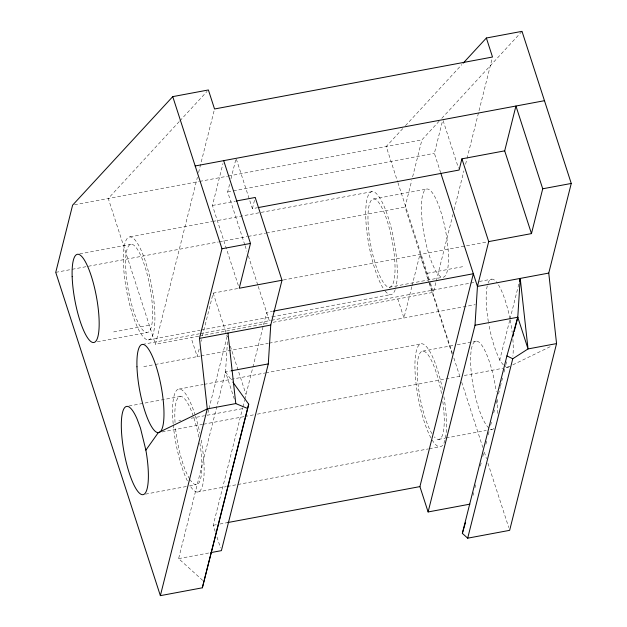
<?xml version="1.0" encoding="UTF-8"?>
<svg xmlns="http://www.w3.org/2000/svg" width="627" height="627" viewBox="0 0 627 627"><rect width="100%" height="100%" fill="white"/><g stroke="black" fill="none" stroke-linecap="round" stroke-linejoin="round"><path stroke-width="0.47" stroke-dasharray="3.13 2.35" d="M202.725 580.39L178.624 558.626L225.532 371.889L227.429 341.793M198.657 336.205L155.457 344.27L197.387 177.292M198.579 172.55L214.309 109.929M238.323 285.457L212.435 205.46L222.985 163.443M244.749 244.757L227.656 191.948L229.537 184.479M230.94 178.875L236.097 158.341L252.391 208.673L257.172 207.78M199.143 349.035L197.239 356.614L191.086 337.616M201.048 341.456L201.518 339.56M202.474 335.766L213.18 293.13L238.182 288.459M252.391 208.673L255.205 197.466M208.767 409.556L207.341 415.223L244.412 408.295M209.003 408.616L227.264 335.892M215.241 531.618L213.196 525.285L242.68 407.816M242.915 406.868L244.585 400.238M244.82 399.289L252.65 368.104M252.885 367.163L266.64 312.387L272.408 311.313M452.365 353.346L405.034 207.09L411.696 180.584M412.644 176.79L421.924 139.868L439.151 121.183M440.679 172.762L434.386 153.309L442.356 121.567M411.806 286.719L403.945 317.991L397.8 298.977M412.041 285.771L419.91 254.499L428.939 282.409M273.113 322.286L433.398 292.323L436.016 281.891M436.259 280.943L452.945 214.528M454.136 209.779L463.909 170.881M465.579 164.243L466.77 159.493M467.005 158.545L492.038 58.922M499.594 360.588L509.79 319.974M510.033 319.033L518.811 284.086M473.024 495.44L473.738 492.595M474.929 487.861L476.12 483.119M480.407 466.057L481.599 461.315M482.79 456.574L483.981 451.84M485.886 444.253L486.834 440.46M488.261 434.777L489.452 430.036M490.643 425.294L491.834 420.552M493.739 412.974L494.695 409.18M496.122 403.49L497.313 398.756M498.504 394.015L500.166 387.376M500.409 386.428L502.548 377.901M503.975 372.211L505.644 365.572M505.879 364.632L506.6 361.787M179.212 121.583L108.267 198.477L155.457 344.27M179.878 120.862L207.067 91.401M402.808 128.566L386.232 146.53L397.604 181.697M405.465 125.69L461.825 64.605M441.808 118.307L522.009 31.35M509.304 366.552L503.708 368.127M512.808 364.851L552.183 345.72M74.503 204.786L198.681 181.579M199.637 181.399L227.53 176.187M228.494 176.007L421.924 139.868M227.656 191.948L232.468 191.055M233.424 190.874L434.386 153.309M212.435 205.46L235.243 201.196M129.977 236.904L211.73 221.629M212.686 221.449L372.344 191.619M79.7 253.904L131.278 244.264M373.653 198.978L427.081 188.993M55.74 272.361L71.133 269.485M72.097 269.304L218.361 241.975M219.325 241.795L247.226 236.583M248.19 236.403L265.511 233.166M266.475 232.985L405.034 207.09M283.373 280.01L487.398 241.889M113.667 331.918L149.304 325.256M427.246 273.317L462.93 266.647M97.287 341.825L146.961 332.545A44.862 10.918 79.4 0 0 144.751 265.997A44.862 10.918 79.4 0 0 125.651 266.671A44.862 10.918 79.4 0 0 146.961 332.545M389.336 287.26A44.862 10.918 79.4 0 0 387.125 220.704A44.862 10.918 79.4 0 0 368.025 221.386A44.862 10.918 79.4 0 0 389.336 287.26L442.764 277.275A44.862 10.918 79.4 0 0 440.554 210.727A44.862 10.918 79.4 0 0 421.454 211.401A44.862 10.918 79.4 0 0 442.764 277.275M148.27 339.905A52.339 12.736 79.4 0 0 145.691 262.258A52.339 12.736 79.4 0 0 123.409 263.05A52.339 12.736 79.4 0 0 148.27 339.905L200.209 330.194M201.173 330.021L271.381 316.901M272.345 316.721L390.645 294.612M142.595 344.388L199.37 333.776M200.326 333.595L270.566 320.475M271.53 320.295L469.741 283.255M470.705 283.075L474.553 282.362M479.365 281.46L491.874 279.125M199.598 336.025L269.281 322.999M143.795 366.607L154.258 364.648M155.214 364.475L200.115 356.073M201.071 355.901L268.231 343.353M269.187 343.173L475.242 304.675M234.318 399.054L225.532 371.889L230.281 371.004M179.189 389.038L203.234 384.539M204.198 384.359L264.79 373.041M265.754 372.861L421.563 343.745M128.911 406.03L180.498 396.389M422.872 351.104L453.399 345.399M457.216 344.685L476.301 341.119M162.127 431.948L202.545 424.401M203.501 424.22L243.919 416.665M244.875 416.485L253.535 414.87M257.383 414.149L445.013 379.092M445.977 378.912L460.406 376.216M464.254 375.495L502.744 368.3M145.55 494.131L188.539 486.105M189.495 485.925L196.18 484.671M438.555 439.386L445.233 438.14M446.189 437.959L486.254 430.475M490.071 429.761L491.983 429.401M197.489 492.03L226.339 486.638M227.303 486.458L236.92 484.663M237.884 484.483L428.319 448.901M429.283 448.72L439.856 446.745M213.196 525.285L218.964 524.203M219.92 524.023L227.617 522.581M178.624 558.626L209.042 552.943M178.828 420.545L180.725 420.184M191.18 418.24L204.488 415.756M225.532 371.889L231.755 380.558M443.124 120.611L458.517 168.208M397.91 182.622L430.177 282.369M430.467 283.271L433.398 292.323M453.877 358.001L460.21 377.564M461.715 382.219L482.821 447.427M484.326 452.091L486.434 458.611M487.947 463.267L508.748 527.542M429.236 283.341L452.718 355.909M245.047 245.682L246.85 251.247M248.347 255.879L257.94 285.52M258.238 286.453L269.861 322.349M213.18 293.13L226.433 334.066M226.731 334.998L227.335 336.864M230.352 346.167L246.011 394.548M217.005 537.057L220.516 547.92M395.222 289.588A52.339 12.736 79.4 0 1 384.147 289.705M382.987 287.942A52.339 12.736 79.4 0 1 365.76 210.366A52.339 12.736 79.4 0 1 385.472 209.661A52.339 12.736 79.4 0 1 395.849 287.487M443.908 396.703A52.339 12.736 79.4 0 1 432.199 440.068M430.968 437.952A52.339 12.736 79.4 0 1 416.367 350.822A52.339 12.736 79.4 0 1 442.858 390.958M201.204 440.076A52.339 12.736 79.4 0 1 189.832 485.361M187.355 480.838A52.339 12.736 79.4 0 1 173.24 424.667M173.154 423.687A52.339 12.736 79.4 0 1 178.06 389.289A52.339 12.736 79.4 0 1 194.911 414.392M195.436 416.054A52.339 12.736 79.4 0 1 199.903 433.359M493.982 428.476A44.862 10.918 79.4 0 1 489.679 428.625M488.864 427.998A44.862 10.918 79.4 0 1 471.637 375.769A44.862 10.918 79.4 0 1 478.511 341.833A44.862 10.918 79.4 0 1 496.231 391.593M497.125 399.321A44.862 10.918 79.4 0 1 497.532 415.372M442.803 401.578A44.862 10.918 79.4 0 1 434.315 436.862M431.987 433.665A44.862 10.918 79.4 0 1 418.405 357.21A44.862 10.918 79.4 0 1 441.737 394.853M509.555 366.474A44.862 10.918 79.4 0 1 504.429 366.003M503.316 364.883A44.862 10.918 79.4 0 1 488.684 323.657M488.355 321.737A44.862 10.918 79.4 0 1 487.406 285.23M488.065 283.098A44.862 10.918 79.4 0 1 497.266 283.098M498.434 284.838A44.862 10.918 79.4 0 1 510.017 319.033M510.206 319.997A44.862 10.918 79.4 0 1 512.181 332.451M512.862 339.301A44.862 10.918 79.4 0 1 512.878 356.183M199.856 443.015A44.862 10.918 79.4 0 1 190.2 479.859M189.62 478.957A44.862 10.918 79.4 0 1 175.356 426.478M175.051 422.543A44.862 10.918 79.4 0 1 179.706 396.538A44.862 10.918 79.4 0 1 193.32 416.171M193.97 418.123A44.862 10.918 79.4 0 1 198.83 437.27"/><path stroke-width="0.94" d="M210.938 552.591L221.394 550.639L268.301 363.895L270.739 325.068L281.993 280.253L255.205 197.466L236.191 201.024M469.929 504.147L428.108 511.961L475.015 325.225L477.445 286.414L488.699 241.599L461.919 158.843L504.688 150.848L515.943 106.026L542.723 188.782L531.469 233.605L488.699 241.599M514.218 331.448L517.784 317.231L520.23 278.419L519.524 281.249M232.883 382.133L248.715 404.203L202.333 587.812L160.363 595.65L207.271 408.914L199.472 338.392L221.974 248.754L172.746 96.629L208.391 89.967L214.544 108.98L492.516 57.026L486.364 38.012L522.009 31.35L571.26 183.452L548.758 273.082L556.557 343.596L509.649 530.34L467.687 538.178L462.342 533.381L506.914 355.909L517.784 317.231L475.015 325.225M223.69 160.645L250.479 243.433L239.224 288.248L281.993 280.253M202.333 587.812L248.715 404.203M461.919 158.843L459.105 170.035L258.136 207.6M428.108 511.961L419.91 486.607L473.346 273.74L273.364 311.133M513.027 336.19L513.74 333.345M467.687 538.178L512.753 358.762L528.044 348.925L556.557 343.596M462.342 533.381L465.54 522.354M145.872 450.139L140.472 428.116L137.101 419.04A44.862 10.918 79.4 0 0 121.372 428.797A44.862 10.918 79.4 0 0 139.562 493.269A44.862 10.918 79.4 0 0 145.872 450.139L158.278 432.669L207.271 408.914L235.783 403.584L247.399 408.389M172.746 96.629L72.622 205.131L55.74 272.361L160.363 595.65M463.157 63.162L486.364 38.012M195.177 165.975L544.471 100.696M221.974 248.754L250.479 243.433M542.723 188.782L571.26 183.452M199.472 338.392L270.739 325.068M548.758 273.082L477.445 286.414L440.977 173.695M231.23 370.823L268.301 363.895M227.617 522.581L419.91 486.607M506.914 355.909L512.753 358.762M504.688 150.848L531.469 233.605M517.784 317.231L528.044 348.925L520.23 278.419M227.977 333.062L235.783 403.584M136.968 366.795A44.862 10.918 79.4 0 0 158.278 432.669A44.862 10.918 79.4 0 0 156.068 366.121A44.862 10.918 79.4 0 0 136.968 366.795M72.16 276.664A44.862 10.918 79.4 0 0 93.47 342.538A44.862 10.918 79.4 0 0 91.26 275.99A44.862 10.918 79.4 0 0 72.16 276.664"/></g></svg>
